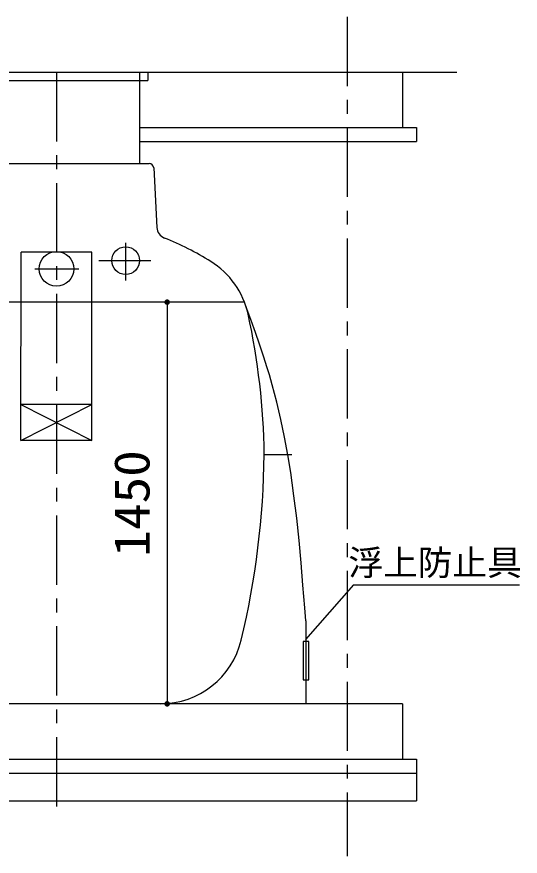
# Model space of a CAD drawing. Units: millimetres, scale not verified. Extents: x -14850 to 14850, y -10500 to 10500.
# Drawn here: x 205 to 2022, y -6149 to -3119 of the extents above; entities that cross this region are included whole.
import ezdxf
from ezdxf.enums import TextEntityAlignment as Align

# ---------------------------------------------------------------- set-up
doc = ezdxf.new("R2010")
doc.units = ezdxf.units.MM
doc.header["$LTSCALE"] = 50
doc.linetypes.add('CHAIN1', pattern=[8, 5, -1, 1, -1])
doc.layers.add('0-0_空気管', color=4, linetype='Continuous', lineweight=25)
doc.layers.add('0-1_機器', color=3, linetype='Continuous', lineweight=25)
doc.styles.add('ＭＳ ゴシック', font='')
doc.styles.get('ＭＳ ゴシック').set_extended_font_data('MS Gothic')

msp = doc.modelspace()

# ---------------------------------------------------------------- linework, layer by layer
at = {"layer": '0-0_空気管', "color": 3}
for p, q in [((12.96, -3648.89), (682.98, -3648.89)), ((698.96, -3664.05), (710.22, -3878.93))]:
    msp.add_line(p, q, dxfattribs=at)
for centre, radius, start, end in [((682.98, -3664.89), 16, 3, 90), ((754.16, -3876.63), 44, 182.99998, 248.3298)]:
    msp.add_arc(centre, radius, start, end, dxfattribs=at)
at = {"layer": '0-1_機器', "color": 2, "linetype": 'CHAIN1'}
msp.add_line((1397.97, -3118.89), (1397.97, -6148.89), dxfattribs=at)
at = {"layer": '0-1_機器', "color": 2}
for p, q in [((-1239.87, -3318.89), (1793.81, -3318.89)), ((647.97, -3318.89), (647.97, -3648.89)), ((677.97, -3318.89), (677.97, -3348.89)), ((1597.97, -3318.89), (1597.97, -3518.89)), ((17.97, -3348.89), (677.97, -3348.89)), ((647.97, -3568.89), (1647.97, -3568.89)), ((797.62, -4148.89), (577.99, -4148.89)), ((747.62, -4148.89), (747.62, -5598.89)), ((1597.97, -5598.89), (-602.03, -5598.89)), ((1597.97, -5598.89), (1597.97, -5798.89)), ((-952.03, -5798.89), (1647.97, -5798.89)), ((1647.97, -5798.89), (1647.97, -5948.89)), ((-952.03, -5848.89), (1647.97, -5848.89))]:
    msp.add_line(p, q, dxfattribs=at)
at = {"layer": '0-1_機器', "linetype": 'CHAIN1'}
for p, q in [((347.97, -3318.89), (347.97, -5979.62)), ((501.53, -3998.89), (688.73, -3998.89)), ((270.23, -4028.89), (429.27, -4028.89))]:
    msp.add_line(p, q, dxfattribs=at)
at = {"layer": '0-1_機器'}
for p, q in [((597.97, -4070.85), (597.97, -3934.89)), ((219.69, -4648.89), (220.62, -3968.89)), ((475.32, -3968.89), (220.62, -3968.89)), ((476.24, -4648.89), (475.32, -3968.89)), ((1026.84, -4148.89), (-330.9, -4148.89)), ((219.69, -4648.89), (476.07, -4518.89)), ((476.24, -4648.89), (219.69, -4648.89)), ((1097.97, -4698.89), (1197.97, -4698.89))]:
    msp.add_line(p, q, dxfattribs=at)
at = {"layer": '0-1_機器', "color": 4}
for q in [(1247.72, -5366.23), (2020.21, -5169.31)]:
    msp.add_line((1419.96, -5169.31), q, dxfattribs=at)
at = {"layer": '0-1_機器', "color": 7}
msp.add_line((1247.97, -5298.89), (1247.97, -5598.89), dxfattribs=at)
at = {"layer": '0-1_機器', "color": 2}
for points in [[(647.97, -3518.89), (1647.97, -3518.89), (1647.97, -3568.89)], [(-952.03, -5798.89), (-952.03, -5948.89), (1647.97, -5948.89)]]:
    msp.add_lwpolyline(points, dxfattribs=at)
at = {"layer": '0-1_機器', "color": 7}
msp.add_lwpolyline([(1247.97, -5298.89), (1244.4, -5251.93), (1238.09, -5170.98), (1231.33, -5090.08), (1223.84, -5009.24), (1215.33, -4928.51), (1205.52, -4847.91), (1199.12, -4801.22), (1193.6, -4764.06), (1183.14, -4700.1), (1171.37, -4636.38), (1158.18, -4572.95), (1143.45, -4509.91), (1127.05, -4447.31), (1116.73, -4411.24), (1109.19, -4386.26), (1095.56, -4343.37), (1081.27, -4300.69), (1066.45, -4258.17), (1051.25, -4215.76), (1035.83, -4173.43), (1026.84, -4148.89)], dxfattribs=at)
at = {"layer": '0-1_機器'}
msp.add_lwpolyline([(476.07, -4518.89), (219.87, -4518.89), (476.24, -4648.89)], dxfattribs=at)
at = {"layer": '0-1_機器', "color": 7}
msp.add_lwpolyline([(1239.21, -5374.32), (1239.21, -5511.87), (1258.85, -5511.87), (1258.85, -5374.32)], close=True, dxfattribs=at)
at = {"layer": '0-1_機器'}
for centre, radius in [((347.97, -4028.89), 62.5), ((597.97, -3998.89), 50)]:
    msp.add_circle(centre, radius, dxfattribs=at)
for centre, radius, start, end in [((347.97, -4898.89), 1056, 58.15266, 68.3298), ((746.88, -4256.7), 300, 12.39391, 58.15266), ((-1401.85, -4728.89), 2500, 0.68756, 12.39391), ((-1901.88, -4668.89), 3000, 346.50659, 359.42703), ((723.59, -5298.89), 300, 270, 346.50659)]:
    msp.add_arc(centre, radius, start, end, dxfattribs=at)
at = {"layer": '0-1_機器', "color": 5}
for points in [[(737.62, -4148.89), (747.62, -4138.89), (747.62, -4148.89)], [(737.64, -4148.26), (747.62, -4138.89), (737.62, -4148.89)], [(737.7, -4150.14), (737.62, -4148.89), (747.62, -4148.89)], [(737.8, -4147.01), (747.62, -4138.89), (737.64, -4148.26)], [(737.7, -4150.14), (747.62, -4148.89), (737.94, -4151.37)], [(738.11, -4145.8), (747.62, -4138.89), (737.8, -4147.01)], [(737.94, -4151.37), (747.62, -4148.89), (738.33, -4152.57)], [(738.58, -4144.63), (747.62, -4138.89), (738.11, -4145.8)], [(738.33, -4152.57), (747.62, -4148.89), (738.86, -4153.71)], [(739.18, -4143.53), (747.62, -4138.89), (738.58, -4144.63)], [(738.86, -4153.71), (747.62, -4148.89), (739.53, -4154.77)], [(739.92, -4142.51), (747.62, -4138.89), (739.18, -4143.53)], [(739.53, -4154.77), (747.62, -4148.89), (740.33, -4155.73)], [(740.78, -4141.6), (747.62, -4138.89), (739.92, -4142.51)], [(740.33, -4155.73), (747.62, -4148.89), (741.25, -4156.59)], [(741.75, -4140.8), (747.62, -4138.89), (740.78, -4141.6)], [(741.25, -4156.59), (747.62, -4148.89), (742.27, -4157.33)], [(742.81, -4140.12), (747.62, -4138.89), (741.75, -4140.8)], [(742.27, -4157.33), (747.62, -4148.89), (743.37, -4157.94)], [(743.94, -4139.59), (747.62, -4138.89), (742.81, -4140.12)], [(743.37, -4157.94), (747.62, -4148.89), (744.53, -4158.4)], [(745.14, -4139.2), (747.62, -4138.89), (743.94, -4139.59)], [(744.53, -4158.4), (747.62, -4148.89), (745.75, -4158.71)], [(745.14, -4139.2), (746.37, -4138.97), (747.62, -4138.89)], [(745.75, -4158.71), (747.62, -4148.89), (747, -4158.87)], [(747, -4158.87), (747.62, -4148.89), (747.62, -4158.89)], [(747.62, -4138.89), (757.31, -4146.4), (747.62, -4148.89)], [(747.62, -4138.89), (756.92, -4145.21), (757.31, -4146.4)], [(747.62, -4138.89), (756.39, -4144.07), (756.92, -4145.21)], [(747.62, -4138.89), (755.71, -4143.01), (756.39, -4144.07)], [(747.62, -4138.89), (754.91, -4142.04), (755.71, -4143.01)], [(747.62, -4138.89), (754, -4141.18), (754.91, -4142.04)], [(747.62, -4138.89), (752.98, -4140.44), (754, -4141.18)], [(747.62, -4138.89), (751.88, -4139.84), (752.98, -4140.44)], [(747.62, -4138.89), (750.71, -4139.38), (751.88, -4139.84)], [(747.62, -4138.89), (749.5, -4139.06), (750.71, -4139.38)], [(747.62, -4138.89), (748.25, -4138.91), (749.5, -4139.06)], [(747.62, -4148.89), (757.31, -4146.4), (757.54, -4147.63)], [(747.62, -4148.89), (757.54, -4147.63), (757.62, -4148.89)], [(747.62, -4148.89), (751.3, -4158.19), (747.62, -4158.89)], [(747.62, -4148.89), (752.44, -4157.65), (751.3, -4158.19)], [(747.62, -4148.89), (753.5, -4156.98), (752.44, -4157.65)], [(747.62, -4148.89), (754.47, -4156.18), (753.5, -4156.98)], [(747.62, -4148.89), (755.33, -4155.26), (754.47, -4156.18)], [(747.62, -4148.89), (756.07, -4154.25), (755.33, -4155.26)], [(747.62, -4148.89), (756.67, -4153.15), (756.07, -4154.25)], [(747.62, -4148.89), (757.13, -4151.98), (756.67, -4153.15)], [(747.62, -4148.89), (757.45, -4150.76), (757.13, -4151.98)], [(747.62, -4148.89), (757.6, -4149.52), (757.45, -4150.76)], [(747.62, -4148.89), (757.62, -4148.89), (757.6, -4149.52)], [(747.62, -4158.89), (751.3, -4158.19), (750.11, -4158.57)], [(747.62, -4158.89), (750.11, -4158.57), (748.88, -4158.81)], [(737.62, -5598.89), (747.62, -5588.89), (747.62, -5598.89)], [(737.64, -5598.26), (747.62, -5588.89), (737.62, -5598.89)], [(737.7, -5600.14), (737.62, -5598.89), (747.62, -5598.89)], [(737.8, -5597.01), (747.62, -5588.89), (737.64, -5598.26)], [(737.7, -5600.14), (747.62, -5598.89), (737.94, -5601.37)], [(738.11, -5595.8), (747.62, -5588.89), (737.8, -5597.01)], [(737.94, -5601.37), (747.62, -5598.89), (738.33, -5602.57)], [(738.58, -5594.63), (747.62, -5588.89), (738.11, -5595.8)], [(738.33, -5602.57), (747.62, -5598.89), (738.86, -5603.71)], [(739.18, -5593.53), (747.62, -5588.89), (738.58, -5594.63)], [(738.86, -5603.71), (747.62, -5598.89), (739.53, -5604.77)], [(739.92, -5592.51), (747.62, -5588.89), (739.18, -5593.53)], [(739.53, -5604.77), (747.62, -5598.89), (740.33, -5605.73)], [(740.78, -5591.6), (747.62, -5588.89), (739.92, -5592.51)], [(740.33, -5605.73), (747.62, -5598.89), (741.25, -5606.59)], [(741.75, -5590.8), (747.62, -5588.89), (740.78, -5591.6)], [(741.25, -5606.59), (747.62, -5598.89), (742.27, -5607.33)], [(742.81, -5590.12), (747.62, -5588.89), (741.75, -5590.8)], [(742.27, -5607.33), (747.62, -5598.89), (743.37, -5607.94)], [(743.94, -5589.59), (747.62, -5588.89), (742.81, -5590.12)], [(743.37, -5607.94), (747.62, -5598.89), (744.53, -5608.4)], [(745.14, -5589.2), (747.62, -5588.89), (743.94, -5589.59)], [(744.53, -5608.4), (747.62, -5598.89), (745.75, -5608.71)], [(745.14, -5589.2), (746.37, -5588.97), (747.62, -5588.89)], [(745.75, -5608.71), (747.62, -5598.89), (747, -5608.87)], [(747, -5608.87), (747.62, -5598.89), (747.62, -5608.89)], [(747.62, -5588.89), (757.31, -5596.4), (747.62, -5598.89)], [(747.62, -5588.89), (756.92, -5595.21), (757.31, -5596.4)], [(747.62, -5588.89), (756.39, -5594.07), (756.92, -5595.21)], [(747.62, -5588.89), (755.71, -5593.01), (756.39, -5594.07)], [(747.62, -5588.89), (754.91, -5592.04), (755.71, -5593.01)], [(747.62, -5588.89), (754, -5591.18), (754.91, -5592.04)], [(747.62, -5588.89), (752.98, -5590.44), (754, -5591.18)], [(747.62, -5588.89), (751.88, -5589.84), (752.98, -5590.44)], [(747.62, -5588.89), (750.71, -5589.38), (751.88, -5589.84)], [(747.62, -5588.89), (749.5, -5589.06), (750.71, -5589.38)], [(747.62, -5588.89), (748.25, -5588.91), (749.5, -5589.06)], [(747.62, -5598.89), (757.31, -5596.4), (757.54, -5597.63)], [(747.62, -5598.89), (757.54, -5597.63), (757.62, -5598.89)], [(747.62, -5598.89), (751.3, -5608.19), (747.62, -5608.89)], [(747.62, -5598.89), (752.44, -5607.65), (751.3, -5608.19)], [(747.62, -5598.89), (753.5, -5606.98), (752.44, -5607.65)], [(747.62, -5598.89), (754.47, -5606.18), (753.5, -5606.98)], [(747.62, -5598.89), (755.33, -5605.26), (754.47, -5606.18)], [(747.62, -5598.89), (756.07, -5604.25), (755.33, -5605.26)], [(747.62, -5598.89), (756.67, -5603.15), (756.07, -5604.25)], [(747.62, -5598.89), (757.13, -5601.98), (756.67, -5603.15)], [(747.62, -5598.89), (757.45, -5600.76), (757.13, -5601.98)], [(747.62, -5598.89), (757.6, -5599.52), (757.45, -5600.76)], [(747.62, -5598.89), (757.62, -5598.89), (757.6, -5599.52)], [(747.62, -5608.89), (751.3, -5608.19), (750.11, -5608.57)], [(747.62, -5608.89), (750.11, -5608.57), (748.88, -5608.81)]]:
    msp.add_solid(points, dxfattribs=at)

# ---------------------------------------------------------------- texts
at = {"layer": '0-1_機器', "color": 4, "style": 'ＭＳ ゴシック', "width": 1.1}
msp.add_text('1450', height=128.4, rotation=90, dxfattribs=at).set_placement((722.62, -5067.64), align=Align.BOTTOM_LEFT)
at = {"layer": '0-1_機器', "color": 4, "style": 'ＭＳ ゴシック'}
msp.add_text('浮上防止具', height=91.79, dxfattribs=at).set_placement((1402.04, -5162.67), align=Align.BOTTOM_LEFT)

doc.saveas('drawing.dxf')
